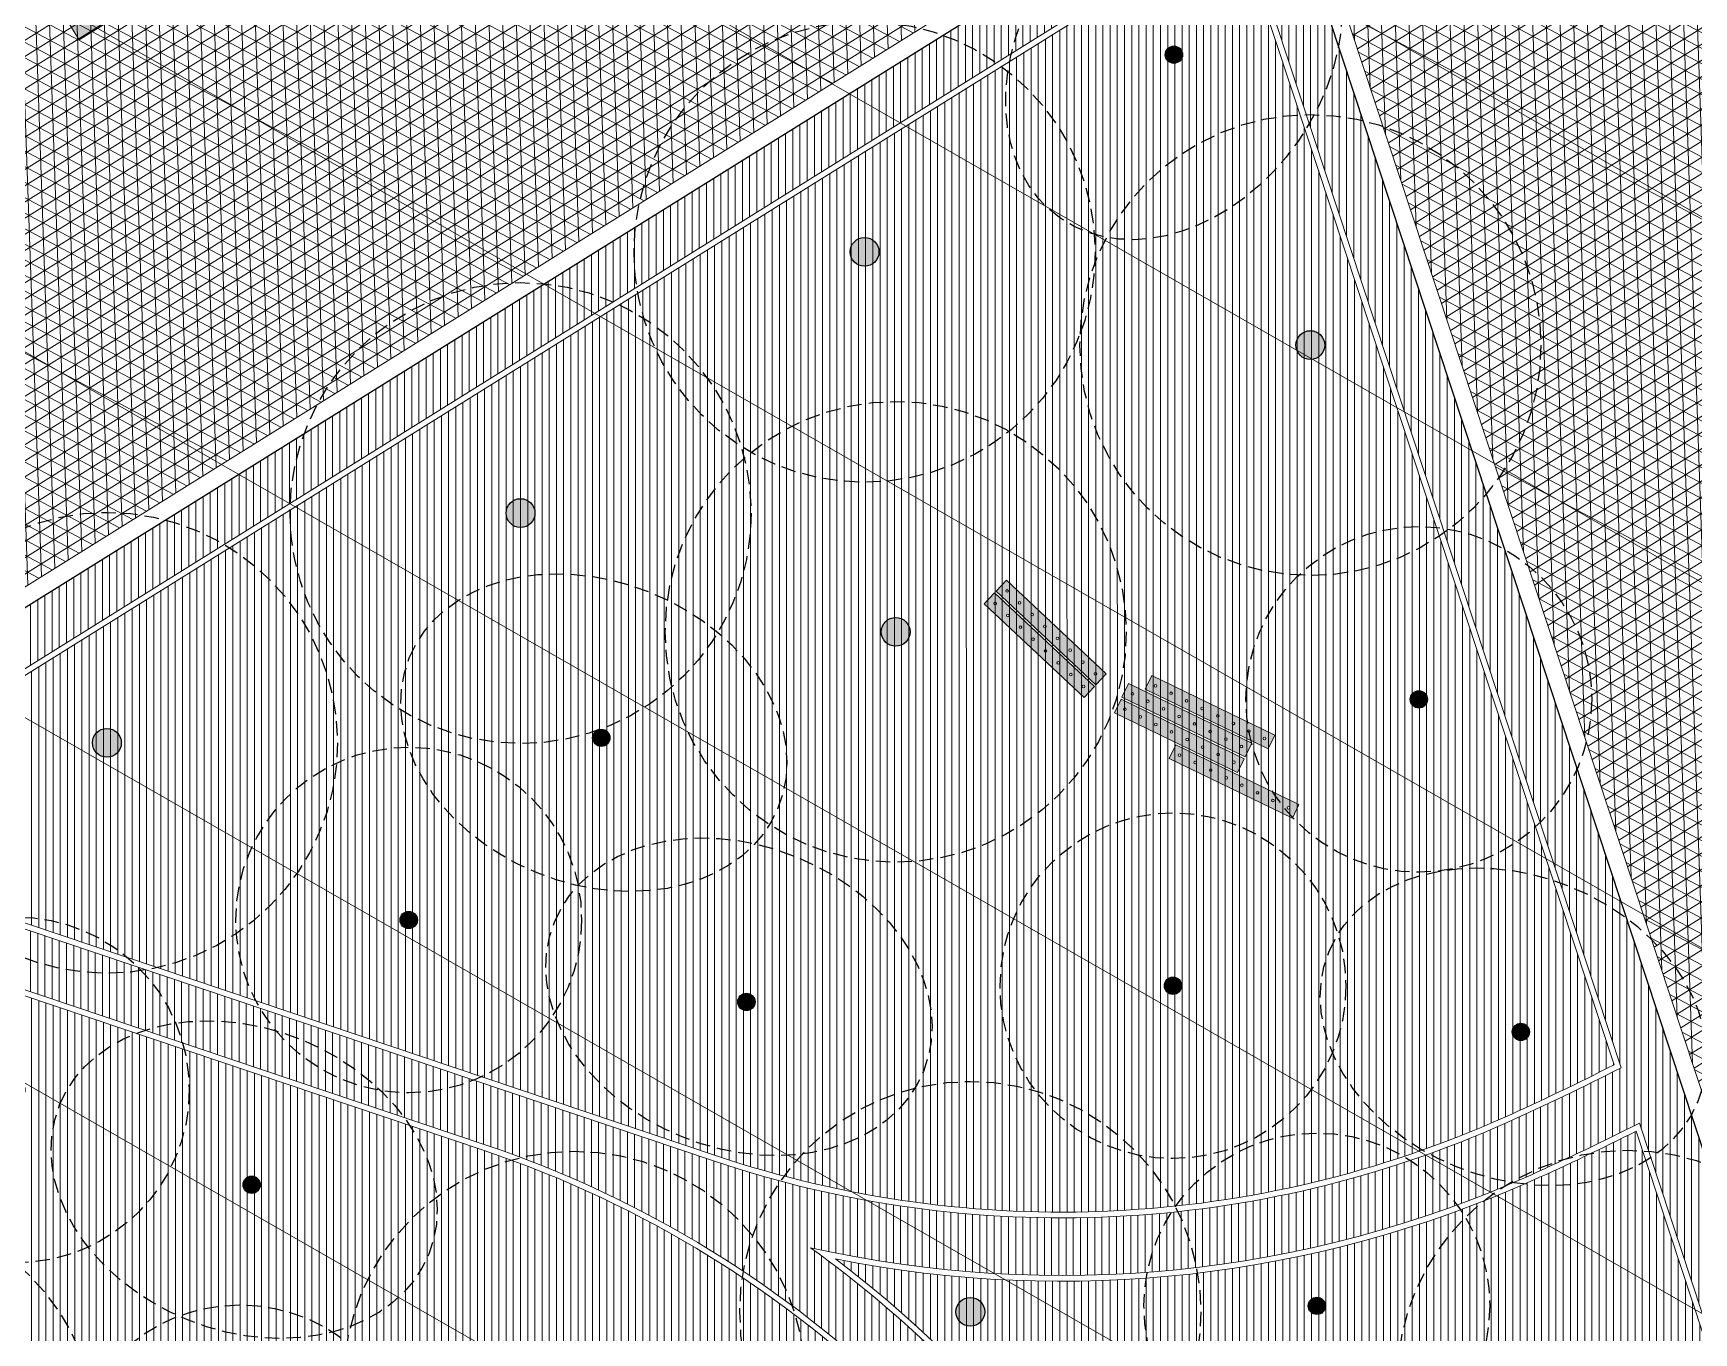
# Model space of a CAD drawing. Header units: metres. Extents: x 678805 to 1359287, y 2747329 to 5497370.
# Drawn here: x 679848.49 to 679877.31, y 2748670.99 to 2748693.54 of the extents above; entities that cross this region are included whole.
import ezdxf
from ezdxf.enums import TextEntityAlignment as Align

# ---------------------------------------------------------------- set-up
doc = ezdxf.new("R2010")
doc.units = ezdxf.units.M
doc.linetypes.add('XREF_MON_SFT_TREES$0$HIDDEN', pattern=[0.375, 0.25, -0.125])
for name, color, linetype in [('00_XREF_MON_HSC_PAVEMENT', 7, 'Continuous'), ('00_XREF_TWQ_BUILDINGS', 7, 'Continuous'), ('00_XREF_TWQ_SFT_TREES', 7, 'Continuous'), ('XREF_MON_GENERAL_LAYOUT$0$02-L-Edge Line Stair +10cm', 6, 'Continuous'), ('XREF_MON_GENERAL_LAYOUT$0$02-L-Edge Line Step -10cm', 6, 'Continuous'), ('XREF_MON_SFT_TREES$0$SL_TREE_CANOPY', 251, 'XREF_MON_SFT_TREES$0$HIDDEN'), ('XREF_MON_SFT_TREES$0$SL_TREE_TRUNK', 251, 'Continuous')]:
    doc.layers.add(name, color=color, linetype=linetype)
for name, color, linetype, true_color in [('02-L-Waterfeatures 01', 7, 'Continuous', 0x4da6ff), ('XREF_MON_SFT_TREES$0$SL_TREE_ACACIA_ETBAICA', 7, 'Continuous', 0x405700), ('XREF_MON_SFT_TREES$0$SL_TREE_ACACIA_GERRARDII', 7, 'Continuous', 0x4c4c00), ('XREF_MON_SFT_TREES$0$SL_TREE_ACACIA_NILOTICA', 7, 'Continuous', 0x264d00), ('XREF_MON_SFT_TREES$0$SL_TREE_PROSOPIS_CINERARIA', 7, 'Continuous', 0x5f7f00)]:
    doc.layers.add(name, color=color, linetype=linetype, true_color=true_color)
for name, color, linetype, lineweight in [('XREF_MON_GENERAL_LAYOUT$0$02-L-Level Curves 0.25-0.75m', 33, 'Continuous', 5), ('XREF_MON_GENERAL_LAYOUT$0$02-L-Level Curves 1m', 37, 'Continuous', 5), ('XREF_MON_GENERAL_LAYOUT$0$02-L-Material Change', 251, 'Continuous', 5), ('XREF_MON_HSC_FURNITURE$0$02-L-Furnitures type 3', 8, 'Continuous', 13), ('XREF_MON_HSC_FURNITURE$0$03-PG-CBIncluded', 8, 'Continuous', 5), ('XREF_MON_HSC_FURNITURE$0$05-Railing', 8, 'Continuous', 13), ('XREF_MON_HSC_PAVEMENT$0$03-TR-Pavement_03_Lawn', 74, 'Continuous', 5)]:
    doc.layers.add(name, color=color, linetype=linetype, lineweight=lineweight)
for name, color, linetype, lineweight, true_color in [('XREF_MON_HSC_FURNITURE$0$05-Railing_wipeout', 7, 'Continuous', 13, 0xfcfcfc), ('XREF_MON_HSC_PAVEMENT$0$03-TR-Pavement_02_Sealed Gravel', 7, 'Continuous', 5, 0x38321e), ('XREF_MON_HSC_PAVEMENT$0$03-TR-Pavement_07_Precast irregular Concrete Blocks', 7, 'Continuous', 5, 0xb3b3b3)]:
    doc.layers.add(name, color=color, linetype=linetype, lineweight=lineweight, true_color=true_color)
doc.layers.get('XREF_MON_SFT_TREES$0$SL_TREE_ACACIA_ETBAICA').off()
doc.layers.get('XREF_MON_SFT_TREES$0$SL_TREE_ACACIA_GERRARDII').off()
doc.layers.get('XREF_MON_SFT_TREES$0$SL_TREE_ACACIA_NILOTICA').off()
doc.layers.get('XREF_MON_SFT_TREES$0$SL_TREE_PROSOPIS_CINERARIA').off()
doc.styles.add('XREF_MON_GENERAL_LAYOUT$0$Standard', font='arial.ttf')
pattern_1 = [(92, (679898.76976, 2748715.38535), (-0.23797994, -0.00831044), []), (152, (679898.76976, 2748715.38535), (-0.1117929, -0.2102519), []), (212, (679898.76976, 2748715.38535), (0.126187, -0.20194145), [])]
pattern_2 = [(90, (652974.11672, 2717198.73223), (-0.1247775, 0), [])]

# ---------------------------------------------------------------- blocks, each defined once
blk = doc.blocks.new('XREF_MON_SFT_TREES$0$Acacia etbaica')
h = blk.add_hatch()
h.set_pattern_fill('ANSI31', color=256, scale=0.1)
edge = h.paths.add_edge_path()
edge.add_arc((0, 0), 3, 0, 360)
at = {"layer": 'XREF_MON_SFT_TREES$0$SL_TREE_TRUNK'}
h = blk.add_hatch(color=256, dxfattribs=at)
h.dxf.hatch_style = 1
edge = h.paths.add_edge_path()
edge.add_arc((0, 0), 0.15, 286.4511, 569.1271)
edge.add_arc((0, 0), 0.15, 209.1271, 286.4511)
at = {"layer": 'XREF_MON_SFT_TREES$0$SL_TREE_CANOPY'}
blk.add_circle((0, 0), 3, dxfattribs=at)
at = {"layer": 'XREF_MON_SFT_TREES$0$SL_TREE_TRUNK'}
blk.add_circle((0, 0), 0.15, dxfattribs=at)
blk.add_circle((0, 0), 0.15, dxfattribs=at)
blk = doc.blocks.new('XREF_MON_SFT_TREES$0$Prosopis_cineraria')
h = blk.add_hatch()
h.set_pattern_fill('ANSI31', color=256, scale=0.1)
edge = h.paths.add_edge_path()
edge.add_arc((0, 0), 4, 0, 360)
at = {"layer": 'XREF_MON_SFT_TREES$0$SL_TREE_TRUNK'}
h = blk.add_hatch(color=256, dxfattribs=at)
h.dxf.hatch_style = 1
edge = h.paths.add_edge_path()
edge.add_arc((0, 0), 0.25, 0, 360)
at = {"layer": 'XREF_MON_SFT_TREES$0$SL_TREE_CANOPY', "linetype": 'XREF_MON_SFT_TREES$0$HIDDEN'}
blk.add_circle((0, 0), 4, dxfattribs=at)
at = {"layer": 'XREF_MON_SFT_TREES$0$SL_TREE_TRUNK'}
blk.add_circle((0, 0), 0.25, dxfattribs=at)
blk = doc.blocks.new('XREF_MON_SFT_TREES$0$Acacia_gerrardii_1')
h = blk.add_hatch()
h.set_pattern_fill('ANSI31', color=256, scale=0.1, style=0)
edge = h.paths.add_edge_path()
edge.add_ellipse((0, 0), major_axis=(-2.995, -1.722), ratio=0.760082, start_angle=0, end_angle=360)
at = {"layer": 'XREF_MON_SFT_TREES$0$SL_TREE_TRUNK'}
h = blk.add_hatch(color=256, dxfattribs=at)
h.dxf.hatch_style = 1
edge = h.paths.add_edge_path()
edge.add_arc((0, 0), 0.15, -7.3549, 352.6451)
at = {"layer": 'XREF_MON_SFT_TREES$0$SL_TREE_CANOPY'}
blk.add_ellipse((0, 0), major_axis=(-2.995, -1.722), ratio=0.760082, dxfattribs=at)
at = {"layer": 'XREF_MON_SFT_TREES$0$SL_TREE_TRUNK'}
blk.add_circle((0, 0), 0.15, dxfattribs=at)
blk.add_circle((0, 0), 0.15, dxfattribs=at)
blk = doc.blocks.new('XREF_MON_SFT_TREES$0$Acacia_gerrardii')
h = blk.add_hatch()
h.set_pattern_fill('ANSI31', color=256, scale=0.1, style=0)
edge = h.paths.add_edge_path()
edge.add_ellipse((-0.079, 0.137), major_axis=(-2.334, 2.546), ratio=0.760082, start_angle=0, end_angle=360)
at = {"layer": 'XREF_MON_SFT_TREES$0$SL_TREE_TRUNK'}
h = blk.add_hatch(color=256, dxfattribs=at)
h.dxf.hatch_style = 1
edge = h.paths.add_edge_path()
edge.add_arc((0, 0), 0.15, -7.3549, 352.6451)
at = {"layer": 'XREF_MON_SFT_TREES$0$SL_TREE_CANOPY'}
blk.add_ellipse((-0.079, 0.137), major_axis=(-2.334, 2.546), ratio=0.760082, dxfattribs=at)
at = {"layer": 'XREF_MON_SFT_TREES$0$SL_TREE_TRUNK'}
blk.add_circle((0, 0), 0.15, dxfattribs=at)
blk.add_circle((0, 0), 0.15, dxfattribs=at)
blk = doc.blocks.new('XREF_MON_SFT_TREES$0$Acacia Nilotica D')
h = blk.add_hatch()
h.set_pattern_fill('ANSI31', color=256, scale=0.1)
edge = h.paths.add_edge_path()
edge.add_arc((0, 0), 4, -0.0001, 359.9999)
at = {"layer": 'XREF_MON_SFT_TREES$0$SL_TREE_TRUNK'}
h = blk.add_hatch(color=256, dxfattribs=at)
h.dxf.hatch_style = 1
edge = h.paths.add_edge_path()
edge.add_arc((0, 0), 0.25, 0, 360)
at = {"layer": 'XREF_MON_SFT_TREES$0$SL_TREE_CANOPY', "linetype": 'XREF_MON_SFT_TREES$0$HIDDEN'}
blk.add_circle((0, 0), 4, dxfattribs=at)
at = {"layer": 'XREF_MON_SFT_TREES$0$SL_TREE_TRUNK'}
blk.add_circle((0, 0), 0.25, dxfattribs=at)
blk = doc.blocks.new('XREF_MON_SFT_TREES')
at = {"layer": 'XREF_MON_SFT_TREES$0$SL_TREE_ACACIA_ETBAICA', "rotation": 25.44812939262281}
for p in [(679879.95, 2748696.844), (679872.535, 2748681.98), (679855.007, 2748678.151), (679868.269, 2748677.01), (679848.198, 2748675.202), (679870.765, 2748671.454), (679852.077, 2748668.47)]:
    blk.add_blockref('XREF_MON_SFT_TREES$0$Acacia etbaica', p, dxfattribs=at)
at = {"layer": 'XREF_MON_SFT_TREES$0$SL_TREE_ACACIA_GERRARDII', "rotation": 25.44812939262281}
for name, p in [('XREF_MON_SFT_TREES$0$Acacia_gerrardii_1', (679868.285, 2748693.17)), ('XREF_MON_SFT_TREES$0$Acacia_gerrardii', (679858.349, 2748681.313)), ('XREF_MON_SFT_TREES$0$Acacia_gerrardii', (679860.867, 2748676.729)), ('XREF_MON_SFT_TREES$0$Acacia_gerrardii', (679874.305, 2748676.209)), ('XREF_MON_SFT_TREES$0$Acacia_gerrardii', (679852.282, 2748673.555))]:
    blk.add_blockref(name, p, dxfattribs=at)
at = {"layer": 'XREF_MON_SFT_TREES$0$SL_TREE_ACACIA_NILOTICA', "rotation": 25.44819483249446}
for p in [(679862.917, 2748689.748), (679870.653, 2748688.13), (679856.948, 2748685.214), (679849.77, 2748681.226), (679845.594, 2748669.159)]:
    blk.add_blockref('XREF_MON_SFT_TREES$0$Acacia Nilotica D', p, dxfattribs=at)
at = {"layer": 'XREF_MON_SFT_TREES$0$SL_TREE_PROSOPIS_CINERARIA', "rotation": 25.44812939262281}
for p in [(679863.457, 2748683.152), (679843.606, 2748677.146), (679864.752, 2748671.35), (679857.883, 2748670.137), (679876.165, 2748670.154)]:
    blk.add_blockref('XREF_MON_SFT_TREES$0$Prosopis_cineraria', p, dxfattribs=at)
blk = doc.blocks.new('XREF_MON_HSC_PAVEMENT')
at = {"layer": 'XREF_MON_HSC_PAVEMENT$0$03-TR-Pavement_02_Sealed Gravel', "linetype": 'Continuous'}
h = blk.add_hatch(dxfattribs=at)
h.set_pattern_fill('ANSI31', color=256, scale=0.0393, angle=45)
h.set_pattern_definition(pattern_2)
h.paths.add_polyline_path([(679898.67, 2748714.968), (679876.754, 2748701.298), (679889.538, 2748662.615), (679918.262, 2748673.813), (679918.262, 2748673.814), (679889.531, 2748662.612), (679918.262, 2748673.813), (679889.538, 2748662.615), (679889.531, 2748662.612), (679918.262, 2748673.814), (679911.624, 2748693.947)])
edge = h.paths.add_edge_path(flags=16)
edge.add_line((679906.912, 2748699.877), (679909.669, 2748695.403))
edge.add_line((679909.669, 2748695.403), (679908.072, 2748684.298))
edge.add_arc((679901.235, 2748685.281), 6.908, 288.8919, 351.817, ccw=False)
edge.add_arc((679900.205, 2748688.291), 10.089, 260.5948, 288.8919, ccw=False)
edge.add_arc((679923.332, 2748827.912), 151.613, 258.34335, 260.59482, ccw=False)
edge.add_arc((679881.025, 2748622.84), 57.778, 78.34335, 86.00058)
edge.add_arc((679856.853, 2748712.998), 43.046, 310.9321, 328.1401)
edge.add_arc((679910.418, 2748679.709), 20.02, 121.6793, 148.1401, ccw=False)
edge.add_arc((679915.13, 2748672.072), 28.994, 106.4663, 121.6793, ccw=False)
edge = h.paths.add_edge_path(flags=16)
edge.add_arc((679896.651, 2748707.027), 9.545, 261.7126, 310.8834, ccw=False)
edge.add_line((679895.275, 2748697.581), (679878.103, 2748700.083))
edge.add_line((679878.103, 2748700.083), (679877.83, 2748700.909))
edge.add_line((679877.83, 2748700.909), (679898.379, 2748713.726))
edge.add_line((679898.379, 2748713.726), (679905.383, 2748702.358))
edge.add_line((679905.383, 2748702.358), (679902.898, 2748699.81))
edge = h.paths.add_edge_path(flags=0)
edge.add_line((679906.867, 2748699.759), (679909.565, 2748695.382))
edge.add_line((679909.565, 2748695.382), (679907.973, 2748684.312))
edge.add_arc((679901.235, 2748685.281), 6.808, 288.8919, 351.817, ccw=False)
edge.add_arc((679900.205, 2748688.291), 9.989, 260.5948, 288.8919, ccw=False)
edge.add_arc((679923.332, 2748827.912), 151.513, 258.34335, 260.59482, ccw=False)
edge.add_arc((679881.025, 2748622.84), 57.878, 78.34335, 85.76262)
edge.add_arc((679856.853, 2748712.998), 43.146, 311.2515, 328.1401)
edge.add_arc((679910.418, 2748679.709), 19.92, 121.6793, 148.1401, ccw=False)
edge.add_arc((679915.13, 2748672.072), 28.894, 106.6179, 121.6793, ccw=False)
edge = h.paths.add_edge_path(flags=0)
edge.add_arc((679896.651, 2748707.027), 9.445, 261.7126, 310.8578, ccw=False)
edge.add_line((679895.289, 2748697.68), (679878.179, 2748700.173))
edge.add_line((679878.179, 2748700.173), (679877.95, 2748700.866))
edge.add_line((679877.95, 2748700.866), (679898.345, 2748713.587))
edge.add_line((679898.345, 2748713.587), (679905.257, 2748702.372))
edge.add_line((679905.257, 2748702.372), (679902.829, 2748699.883))
edge = h.paths.add_edge_path(flags=16)
edge.add_arc((679910.418, 2748679.709), 21.02, 126.7613, 148.1401)
edge.add_arc((679856.853, 2748712.998), 42.046, 310.8324, 328.1401, ccw=False)
edge.add_line((679884.345, 2748681.185), (679878.454, 2748699.021))
edge.add_line((679878.454, 2748699.021), (679895.131, 2748696.592))
edge.add_arc((679896.651, 2748707.027), 10.545, 261.7126, 276.4614)
edge = h.paths.add_edge_path(flags=0)
edge.add_arc((679910.418, 2748679.709), 21.12, 127.7181, 148.1401)
edge.add_arc((679856.853, 2748712.998), 41.946, 311.0372, 328.1401, ccw=False)
edge.add_line((679884.392, 2748681.359), (679878.6, 2748698.899))
edge.add_line((679878.6, 2748698.899), (679895.116, 2748696.493))
edge.add_arc((679896.651, 2748707.027), 10.645, 261.7126, 274.5585)
edge = h.paths.add_edge_path(flags=16)
edge.add_line((679910.488, 2748694.074), (679910.802, 2748693.565))
edge.add_line((679910.802, 2748693.565), (679917.147, 2748674.345))
edge.add_line((679917.147, 2748674.345), (679890.088, 2748663.795))
edge.add_line((679890.088, 2748663.795), (679884.906, 2748679.485))
edge.add_arc((679881.025, 2748622.84), 56.778, 78.3433, 86.0809, ccw=False)
edge.add_arc((679923.332, 2748827.912), 152.613, 258.34335, 260.59482)
edge.add_arc((679900.205, 2748688.291), 11.089, 260.5948, 288.8919)
edge.add_arc((679901.235, 2748685.281), 7.908, 288.8919, 351.817)
edge.add_line((679909.062, 2748684.155), (679910.488, 2748694.074))
edge = h.paths.add_edge_path(flags=0)
edge.add_line((679910.548, 2748693.787), (679910.711, 2748693.522))
edge.add_line((679910.711, 2748693.522), (679917.022, 2748674.403))
edge.add_line((679917.022, 2748674.403), (679890.15, 2748663.926))
edge.add_line((679890.15, 2748663.926), (679885.048, 2748679.375))
edge.add_arc((679881.025, 2748622.84), 56.678, 78.3433, 85.9304, ccw=False)
edge.add_arc((679923.332, 2748827.912), 152.713, 258.34335, 260.59482)
edge.add_arc((679900.205, 2748688.291), 11.189, 260.5948, 288.8919)
edge.add_arc((679901.235, 2748685.281), 8.008, 288.8919, 351.817)
edge.add_line((679909.161, 2748684.141), (679910.548, 2748693.787))
h = blk.add_hatch(dxfattribs=at)
h.set_pattern_fill('ANSI31', color=256, scale=0.0393, angle=45)
h.set_pattern_definition(pattern_2)
h.paths.add_polyline_path([(679841.116, 2748679.066), (679841.591, 2748678.304), (679842.538, 2748678.895), (679856.351, 2748674.243, -0.229974), (679868.189, 2748662.603), (679869.133, 2748662.933, 0.152361), (679861.981, 2748672.462, 0.16192), (679874.477, 2748673.725, 0.012143), (679876.363, 2748674.627), (679878.9, 2748666.944), (679879.645, 2748667.559), (679869.912, 2748697.029)])
h.paths.add_polyline_path([(679869.416, 2748695.659), (679876.045, 2748675.588, -0.013051), (679874.067, 2748674.637, -0.188869), (679860.297, 2748673.969), (679843.637, 2748679.58)], flags=16)
h.paths.add_polyline_path([(679869.361, 2748695.507), (679875.923, 2748675.638, -0.012541), (679874.026, 2748674.729, -0.188869), (679860.329, 2748674.064), (679843.869, 2748679.608)], flags=0)
at = {"layer": 'XREF_MON_HSC_PAVEMENT$0$03-TR-Pavement_03_Lawn'}
h = blk.add_hatch(dxfattribs=at)
h.set_pattern_fill('ANSI31', color=256, scale=0.0393, angle=45)
h.paths.add_polyline_path([(679874.026, 2748674.729, 0.012541), (679875.923, 2748675.638), (679869.361, 2748695.507), (679843.869, 2748679.608), (679860.329, 2748674.064, 0.188869)])
h.paths.add_polyline_path([(679862.411, 2748672.268, 0.155998), (679874.518, 2748673.634, 0.011469), (679876.304, 2748674.485), (679878.817, 2748666.876), (679858.952, 2748650.465), (679841.644, 2748678.219), (679842.551, 2748678.785), (679856.319, 2748674.148, -0.231359), (679868.128, 2748662.476), (679869.26, 2748662.872, 0.147763)])
at = {"layer": 'XREF_MON_HSC_PAVEMENT$0$03-TR-Pavement_07_Precast irregular Concrete Blocks', "linetype": 'Continuous'}
h = blk.add_hatch(dxfattribs=at)
h.set_pattern_fill('NET3', color=256, scale=0.075, angle=92)
h.set_pattern_definition(pattern_1)
h.paths.add_polyline_path([(679904.676, 2748719.423), (679900.454, 2748726.241), (679873.7, 2748709.588), (679836.516, 2748686.441), (679840.955, 2748679.324), (679870.076, 2748697.487), (679898.77, 2748715.384)])
h = blk.add_hatch(dxfattribs=at)
h.set_pattern_fill('NET3', color=256, scale=0.075, angle=92)
h.set_pattern_definition(pattern_1)
h.paths.add_polyline_path([(679876.395, 2748701.428), (679870.076, 2748697.487), (679879.893, 2748667.764), (679885.88, 2748672.71)])
h = blk.add_hatch(dxfattribs=at)
h.set_pattern_fill('NET3', color=256, scale=0.075, angle=78.3)
h.set_pattern_definition([(78.3, (679859.0115, 2748650.37332), (-0.2331774, 0.0482887), []), (138.3, (679859.0115, 2748650.37332), (-0.158408, -0.1777932), []), (198.3, (679859.0115, 2748650.37332), (0.0747695, -0.226082), [])])
edge = h.paths.add_edge_path()
edge.add_line((679859.008, 2748650.374), (679889.89, 2748660.569))
edge.add_line((679889.89, 2748660.569), (679885.913, 2748672.608))
edge.add_line((679885.913, 2748672.608), (679859.005, 2748650.379))
blk = doc.blocks.new('XREF_MON_HSC_FURNITURE$0$RAI_A_HL')
at = {"true_color": 0xfcfcfc}
h = blk.add_hatch(color=7, dxfattribs=at)
h.dxf.hatch_style = 1
h.paths.add_polyline_path([(2094.887, 181.547), (2094.776, 181.785), (2092.625, 180.778), (2092.736, 180.541)])
h.paths.add_polyline_path([(2094.154, 181.374, -1), (2094.174, 181.333, -1)], flags=16)
h.paths.add_polyline_path([(2094.156, 181.372, -1), (2094.173, 181.335, -1)], flags=0)
h.paths.add_polyline_path([(2093.902, 181.205, -1), (2093.882, 181.247, -1)], flags=16)
h.paths.add_polyline_path([(2094.426, 181.502, -1), (2094.446, 181.46, -1)], flags=16)
h.paths.add_polyline_path([(2093.63, 181.078, -1), (2093.61, 181.12, -1)], flags=16)
h.paths.add_polyline_path([(2094.699, 181.629, -1), (2094.718, 181.587, -1)], flags=16)
h.paths.add_polyline_path([(2093.358, 180.951, -1), (2093.338, 180.993, -1)], flags=16)
h.paths.add_polyline_path([(2093.086, 180.824, -1), (2093.066, 180.865, -1)], flags=16)
h.paths.add_polyline_path([(2092.813, 180.696, -1), (2092.794, 180.738, -1)], flags=16)
h = blk.add_hatch(color=7, dxfattribs=at)
h.dxf.hatch_style = 1
h.paths.add_polyline_path([(2094.742, 181.148), (2094.631, 181.385), (2092.48, 180.379), (2092.591, 180.141)])
h.paths.add_polyline_path([(2094.01, 180.975, -1), (2094.029, 180.933, -1)], flags=16)
h.paths.add_polyline_path([(2094.011, 180.972, -1), (2094.028, 180.936, -1)], flags=0)
h.paths.add_polyline_path([(2093.757, 180.806, -1), (2093.737, 180.848, -1)], flags=16)
h.paths.add_polyline_path([(2094.282, 181.102, -1), (2094.301, 181.061, -1)], flags=16)
h.paths.add_polyline_path([(2093.485, 180.679, -1), (2093.465, 180.721, -1)], flags=16)
h.paths.add_polyline_path([(2094.554, 181.23, -1), (2094.573, 181.188, -1)], flags=16)
h.paths.add_polyline_path([(2093.213, 180.552, -1), (2093.193, 180.593, -1)], flags=16)
h.paths.add_polyline_path([(2092.941, 180.424, -1), (2092.921, 180.466, -1)], flags=16)
h.paths.add_polyline_path([(2092.669, 180.297, -1), (2092.649, 180.339, -1)], flags=16)
h = blk.add_hatch(color=7, dxfattribs=at)
h.dxf.hatch_style = 1
h.paths.add_polyline_path([(2096.085, 181.113), (2095.974, 181.35), (2093.823, 180.344), (2093.934, 180.106)])
h.paths.add_polyline_path([(2095.352, 180.94, -1), (2095.372, 180.898, -1)], flags=16)
h.paths.add_polyline_path([(2095.354, 180.937, -1), (2095.371, 180.901, -1)], flags=0)
h.paths.add_polyline_path([(2095.1, 180.771, -1), (2095.08, 180.813, -1)], flags=16)
h.paths.add_polyline_path([(2095.624, 181.067, -1), (2095.644, 181.026, -1)], flags=16)
h.paths.add_polyline_path([(2094.828, 180.644, -1), (2094.808, 180.686, -1)], flags=16)
h.paths.add_polyline_path([(2095.897, 181.195, -1), (2095.916, 181.153, -1)], flags=16)
h.paths.add_polyline_path([(2094.556, 180.517, -1), (2094.536, 180.558, -1)], flags=16)
h.paths.add_polyline_path([(2094.284, 180.389, -1), (2094.264, 180.431, -1)], flags=16)
h.paths.add_polyline_path([(2094.011, 180.262, -1), (2093.992, 180.304, -1)], flags=16)
h = blk.add_hatch(color=7, dxfattribs=at)
h.dxf.hatch_style = 1
h.paths.add_polyline_path([(2094.87, 180.876), (2094.758, 181.113), (2092.607, 180.107), (2092.718, 179.869)])
h.paths.add_polyline_path([(2094.137, 180.703, -1), (2094.156, 180.661, -1)], flags=16)
h.paths.add_polyline_path([(2094.138, 180.7, -1), (2094.155, 180.664, -1)], flags=0)
h.paths.add_polyline_path([(2093.884, 180.534, -1), (2093.865, 180.576, -1)], flags=16)
h.paths.add_polyline_path([(2094.409, 180.83, -1), (2094.428, 180.789, -1)], flags=16)
h.paths.add_polyline_path([(2093.612, 180.407, -1), (2093.593, 180.448, -1)], flags=16)
h.paths.add_polyline_path([(2094.681, 180.958, -1), (2094.7, 180.916, -1)], flags=16)
h.paths.add_polyline_path([(2093.34, 180.28, -1), (2093.321, 180.321, -1)], flags=16)
h.paths.add_polyline_path([(2093.068, 180.152, -1), (2093.048, 180.194, -1)], flags=16)
h.paths.add_polyline_path([(2092.796, 180.025, -1), (2092.776, 180.067, -1)], flags=16)
for points in [[(2094.887, 181.547), (2094.776, 181.785), (2092.625, 180.778), (2092.736, 180.541), (2094.887, 181.547)], [(2094.742, 181.148), (2094.631, 181.385), (2092.48, 180.379), (2092.591, 180.141), (2094.742, 181.148)], [(2096.085, 181.113), (2095.974, 181.35), (2093.823, 180.344), (2093.934, 180.106), (2096.085, 181.113)], [(2094.87, 180.876), (2094.758, 181.113), (2092.607, 180.107), (2092.718, 179.869), (2094.87, 180.876)]]:
    blk.add_lwpolyline(points, close=True)
for centre, radius in [((2094.708, 181.608), 0.023), ((2093.892, 181.226), 0.023), ((2094.164, 181.354), 0.023), ((2094.164, 181.354), 0.02), ((2094.436, 181.481), 0.023), ((2093.348, 180.972), 0.023), ((2093.62, 181.099), 0.023), ((2094.019, 180.954), 0.023), ((2094.019, 180.954), 0.02), ((2094.291, 181.082), 0.023), ((2094.563, 181.209), 0.023), ((2094.691, 180.937), 0.023), ((2095.634, 181.046), 0.023), ((2095.906, 181.174), 0.023), ((2092.804, 180.717), 0.023), ((2093.076, 180.845), 0.023), ((2093.475, 180.7), 0.023), ((2093.747, 180.827), 0.023), ((2094.147, 180.682), 0.023), ((2094.147, 180.682), 0.02), ((2094.419, 180.809), 0.023), ((2094.818, 180.665), 0.023), ((2095.09, 180.792), 0.023), ((2095.362, 180.919), 0.023), ((2095.362, 180.919), 0.02), ((2092.931, 180.445), 0.023), ((2093.203, 180.572), 0.023), ((2093.602, 180.428), 0.023), ((2093.874, 180.555), 0.023), ((2094.274, 180.41), 0.023), ((2094.546, 180.537), 0.023), ((2092.659, 180.318), 0.023), ((2093.058, 180.173), 0.023), ((2093.33, 180.3), 0.023), ((2094.002, 180.283), 0.023), ((2092.786, 180.046), 0.023)]:
    blk.add_circle(centre, radius)
blk = doc.blocks.new('XREF_MON_HSC_FURNITURE$0$RAI_A')
at = {"rotation": 174.9313728525879}
blk.add_blockref('XREF_MON_HSC_FURNITURE$0$RAI_A_HL', (2102.872, -5.018), dxfattribs=at)
blk = doc.blocks.new('XREF_MON_HSC_FURNITURE$0$RAI_B_HL')
at = {"true_color": 0xfcfcfc}
h = blk.add_hatch(color=7, dxfattribs=at)
h.dxf.hatch_style = 1
h.paths.add_polyline_path([(2100.11, 179.356), (2100.371, 179.381), (2100.141, 181.745), (2099.88, 181.72)])
h.paths.add_polyline_path([(2100.192, 180.104, -1), (2100.146, 180.1, -1)], flags=16)
h.paths.add_polyline_path([(2100.189, 180.104, -1), (2100.149, 180.1, -1)], flags=0)
h.paths.add_polyline_path([(2100.117, 180.399, -1), (2100.163, 180.403, -1)], flags=16)
h.paths.add_polyline_path([(2100.221, 179.805, -1), (2100.175, 179.801, -1)], flags=16)
h.paths.add_polyline_path([(2100.088, 180.698, -1), (2100.134, 180.702, -1)], flags=16)
h.paths.add_polyline_path([(2100.25, 179.506, -1), (2100.204, 179.502, -1)], flags=16)
h.paths.add_polyline_path([(2100.059, 180.997, -1), (2100.105, 181.001, -1)], flags=16)
h.paths.add_polyline_path([(2100.03, 181.296, -1), (2100.076, 181.3, -1)], flags=16)
h.paths.add_polyline_path([(2100.001, 181.595, -1), (2100.047, 181.599, -1)], flags=16)
h = blk.add_hatch(color=7, dxfattribs=at)
h.dxf.hatch_style = 1
h.paths.add_polyline_path([(2100.409, 179.385), (2100.67, 179.41), (2100.44, 181.774), (2100.179, 181.749)])
h.paths.add_polyline_path([(2100.491, 180.133, -1), (2100.445, 180.129, -1)], flags=16)
h.paths.add_polyline_path([(2100.488, 180.133, -1), (2100.448, 180.129, -1)], flags=0)
h.paths.add_polyline_path([(2100.416, 180.428, -1), (2100.462, 180.432, -1)], flags=16)
h.paths.add_polyline_path([(2100.52, 179.834, -1), (2100.474, 179.83, -1)], flags=16)
h.paths.add_polyline_path([(2100.387, 180.727, -1), (2100.433, 180.731, -1)], flags=16)
h.paths.add_polyline_path([(2100.549, 179.536, -1), (2100.503, 179.531, -1)], flags=16)
h.paths.add_polyline_path([(2100.358, 181.026, -1), (2100.404, 181.03, -1)], flags=16)
h.paths.add_polyline_path([(2100.329, 181.325, -1), (2100.375, 181.329, -1)], flags=16)
h.paths.add_polyline_path([(2100.3, 181.624, -1), (2100.346, 181.628, -1)], flags=16)
for points in [[(2100.11, 179.356), (2100.371, 179.381), (2100.141, 181.745), (2099.88, 181.72), (2100.11, 179.356)], [(2100.409, 179.385), (2100.67, 179.41), (2100.44, 181.774), (2100.179, 181.749), (2100.409, 179.385)]]:
    blk.add_lwpolyline(points, close=True)
for centre, radius in [((2100.024, 181.597), 0.023), ((2100.323, 181.626), 0.023), ((2100.053, 181.298), 0.023), ((2100.352, 181.327), 0.023), ((2100.082, 180.999), 0.023), ((2100.381, 181.028), 0.023), ((2100.111, 180.7), 0.023), ((2100.41, 180.729), 0.023), ((2100.14, 180.401), 0.023), ((2100.439, 180.43), 0.023), ((2100.169, 180.102), 0.023), ((2100.169, 180.102), 0.02), ((2100.468, 180.131), 0.023), ((2100.468, 180.131), 0.02), ((2100.198, 179.803), 0.023), ((2100.497, 179.832), 0.023), ((2100.227, 179.504), 0.023), ((2100.526, 179.533), 0.023)]:
    blk.add_circle(centre, radius)
blk = doc.blocks.new('XREF_MON_HSC_FURNITURE$0$RAI_D')
at = {"rotation": 324.4534980158393}
blk.add_blockref('XREF_MON_HSC_FURNITURE$0$RAI_B_HL', (-1815.645, 1074.162), dxfattribs=at)
blk = doc.blocks.new('XREF_MON_HSC_FURNITURE$0$PRISMA 360')
at = {"true_color": 0xfcfcfc}
h = blk.add_hatch(color=7, dxfattribs=at)
h.dxf.hatch_style = 1
h.paths.add_polyline_path([(0, 0), (3.578, 0.395), (3.512, 0.992), (-0.066, 0.596)])
at = {"color": 0}
blk.add_lwpolyline([(0, 0), (3.578, 0.395), (3.512, 0.992), (-0.066, 0.596)], close=True, dxfattribs=at)
blk = doc.blocks.new('XREF_MON_HSC_FURNITURE')
at = {"layer": 'XREF_MON_HSC_FURNITURE$0$05-Railing_wipeout', "true_color": 0xfcfcfc, "extrusion": (3.30037e-06, 8.14322e-07, 1)}
h = blk.add_hatch(color=7, dxfattribs=at)
h.dxf.hatch_style = 1
h.paths.add_polyline_path([(679814.165, 2748672.713), (679857.887, 2748699.979), (679857.992, 2748699.809), (679814.262, 2748672.557)])
at = {"layer": 'XREF_MON_HSC_FURNITURE$0$05-Railing', "extrusion": (3.30037e-06, 8.14322e-07, 1), "elevation": 4.482}
blk.add_lwpolyline([(679814.165, 2748672.713), (679857.887, 2748699.979), (679857.992, 2748699.809), (679814.262, 2748672.557)], close=True, dxfattribs=at)
at = {"layer": 'XREF_MON_HSC_FURNITURE$0$02-L-Furnitures type 3', "rotation": 25.5960050678163}
blk.add_blockref('XREF_MON_HSC_FURNITURE$0$PRISMA 360', (679849.287, 2748693.426), dxfattribs=at)
at = {"layer": 'XREF_MON_HSC_FURNITURE$0$03-PG-CBIncluded'}
for name, p, rotation in [('XREF_MON_HSC_FURNITURE$0$RAI_D', (679865.59, 2748681.298), 256.80323843909), ('XREF_MON_HSC_FURNITURE$0$RAI_A', (679869.462, 2748680.485), 134.1364545952845)]:
    blk.add_blockref(name, p, dxfattribs=dict(at, rotation=rotation))
blk = doc.blocks.new('XREF_MON_GENERAL_LAYOUT')
at = {"layer": 'XREF_MON_GENERAL_LAYOUT$0$02-L-Edge Line Stair +10cm', "extrusion": (-2.54421e-07, -1.55148e-07, 1), "elevation": -5.994}
blk.add_lwpolyline([(679857.499, 2748700.039), (679836.273, 2748686.832)], dxfattribs=at)
at = {"layer": 'XREF_MON_GENERAL_LAYOUT$0$02-L-Edge Line Step -10cm'}
blk.add_lwpolyline([(679841.115, 2748679.068), (679869.912, 2748697.029), (679879.645, 2748667.559)], dxfattribs=at)
at = {"layer": 'XREF_MON_GENERAL_LAYOUT$0$02-L-Level Curves 0.25-0.75m', "ltscale": 0.3}
for points in [[(679898.295, 2748665.707), (679848.514, 2748694.261), (679853.327, 2748697.257), (679851.424, 2748700.313), (679850.307, 2748699.743), (679847.548, 2748704.177), (679846.431, 2748703.607), (679843.672, 2748708.039), (679842.556, 2748707.47), (679839.796, 2748711.903), (679838.679, 2748711.333), (679835.92, 2748715.767), (679834.803, 2748715.197), (679832.044, 2748719.631), (679830.927, 2748719.061), (679828.609, 2748722.786), (679797.048, 2748703.103), (679802.544, 2748694.273), (679752.911, 2748656.033)], [(679904.882, 2748668.275), (679853.82, 2748697.564), (679855.447, 2748698.577), (679853.059, 2748702.415), (679851.936, 2748701.855), (679849.183, 2748706.279), (679848.06, 2748705.719), (679845.307, 2748710.141), (679844.184, 2748709.581), (679841.431, 2748714.005), (679840.308, 2748713.445), (679837.551, 2748717.866), (679836.428, 2748717.307), (679833.671, 2748721.735), (679832.559, 2748721.167), (679830.729, 2748724.108), (679819.621, 2748717.181), (679815.949, 2748719.417), (679748.776, 2748667.661)], [(679881.523, 2748668.981), (679843.208, 2748690.958), (679851.205, 2748695.937), (679849.796, 2748698.202), (679848.679, 2748697.632), (679845.919, 2748702.065), (679844.801, 2748701.495), (679842.044, 2748705.928), (679840.927, 2748705.358), (679838.168, 2748709.792), (679837.051, 2748709.222), (679834.292, 2748713.655), (679833.168, 2748713.085), (679830.415, 2748717.519), (679829.299, 2748716.949), (679826.539, 2748721.383), (679825.429, 2748720.803), (679798.086, 2748703.745), (679801.062, 2748698.963), (679800.087, 2748698.221), (679808.688, 2748684.403), (679759.055, 2748646.163)], [(679764.875, 2748621.244), (679819.612, 2748663.418), (679819.109, 2748665.273), (679837.285, 2748677.035), (679840.728, 2748679.688), (679872.454, 2748661.49), (679888.418, 2748665.026), (679889.68, 2748661.203), (679919.577, 2748670.812), (679919.333, 2748671.551), (679920.89, 2748672.065), (679922.035, 2748671.194), (679931.455, 2748674.304), (679920.455, 2748644.471), (679926.095, 2748646.49)]]:
    blk.add_lwpolyline(points, dxfattribs=at)
at = {"layer": 'XREF_MON_GENERAL_LAYOUT$0$02-L-Level Curves 1m', "ltscale": 0.3}
for points in [[(679971.988, 2748689.49), (679931.023, 2748676.868), (679925.352, 2748686.027), (679921.04, 2748684.604), (679919.891, 2748685.478), (679915.246, 2748683.94), (679918.778, 2748673.247), (679911.469, 2748670.843), (679853.476, 2748704.108), (679850.811, 2748708.39), (679849.693, 2748707.82), (679846.94, 2748712.255), (679845.819, 2748711.683), (679843.059, 2748716.116), (679841.943, 2748715.547), (679839.179, 2748719.978), (679838.062, 2748719.408), (679835.303, 2748723.842), (679834.186, 2748723.272), (679832.848, 2748725.43), (679824.922, 2748720.487), (679815.782, 2748725.73), (679851.599, 2748752.288)], [(679876.988, 2748665.235), (679837.902, 2748687.655), (679849.084, 2748694.616), (679848.167, 2748696.09)]]:
    blk.add_lwpolyline(points, dxfattribs=at)
at = {"layer": 'XREF_MON_GENERAL_LAYOUT$0$02-L-Material Change', "ltscale": 0.3}
blk.add_lwpolyline([(679879.893, 2748667.764), (679870.076, 2748697.487), (679840.955, 2748679.324)], dxfattribs=at)
at = {"layer": 'XREF_MON_GENERAL_LAYOUT$0$02-L-Material Change'}
for points in [[(679843.637, 2748679.58), (679869.416, 2748695.659), (679876.045, 2748675.588, -0.013051), (679874.067, 2748674.637, -0.188869), (679860.297, 2748673.969), (679843.637, 2748679.58)], [(679841.589, 2748678.303), (679842.538, 2748678.895), (679856.351, 2748674.243, -0.229974), (679868.189, 2748662.603)], [(679841.641, 2748678.218), (679842.551, 2748678.785), (679856.319, 2748674.148, -0.231359), (679868.128, 2748662.476)], [(679869.133, 2748662.934, 0.15233), (679861.981, 2748672.462, 0.16192), (679874.477, 2748673.725, 0.012143), (679876.363, 2748674.627, 0.011556)], [(679869.26, 2748662.872, 0.147763), (679862.411, 2748672.268, 0.155998), (679874.518, 2748673.634, 0.011469), (679876.304, 2748674.485, 0.011469)]]:
    blk.add_lwpolyline(points, format="xyb", dxfattribs=at)
blk.add_lwpolyline([(679875.923, 2748675.638, -0.012541), (679874.026, 2748674.729, -0.188869), (679860.329, 2748674.064), (679843.869, 2748679.608), (679869.361, 2748695.507)], format="xyb", close=True, dxfattribs=at)
for points in [[(679876.304, 2748674.485), (679878.817, 2748666.876)], [(679876.363, 2748674.627), (679878.9, 2748666.944)]]:
    blk.add_lwpolyline(points, dxfattribs=at)
at = {"style": 'XREF_MON_GENERAL_LAYOUT$0$Standard'}
for tag, rotation, p in [('604,00', 330.2643, (679905.77, 2748776.558)), ('603,00', 330.2643, (679901.861, 2748753.477)), ('600,00', 133.826, (679944.597, 2748745.153)), ('602,00', 330.2643, (679883.319, 2748738.727)), ('601,00', 117.8906, (679920.972, 2748732.87)), ('601,00', 330.2643, (679864.777, 2748723.976)), ('600,00', 40.8833, (679777.405, 2748705.444, 1.17)), ('602,00', 330.2643, (679941.275, 2748705.483)), ('601,00', 40.8833, (679701.798, 2748703.889, 1.17)), ('598,00', 62.091, (679810.267, 2748702.619)), ('600,00', 330.2643, (679877.781, 2748691.131)), ('600,00', 19.5511, (679920.444, 2748685.496)), ('601,00', 330.2643, (679934.813, 2748683.804)), ('599,00', 330.2643, (679854.567, 2748679.061)), ('600,00', 88.3928, (679743.913, 2748675.572)), ('599,00', 20.6086, (679924.26, 2748675.216)), ('601,00', 88.3928, (679728.035, 2748671.318, -2)), ('602,00', 88.3928, (679711.826, 2748665.966, -1)), ('603,00', 88.3928, (679695.615, 2748660.611)), ('599,00', 40.8833, (679788.807, 2748655.829, 1.17)), ('601,00', 40.8833, (679627.612, 2748644.603, 1.17)), ('603,00', 41.7058, (679702.499, 2748628.484, 1.17)), ('600,00', 40.8833, (679645.925, 2748597.926, 1.17)), ('599,00', 34.2277, (679673.574, 2748555.136, 5.34))]:
    blk.add_attdef(tag, text='', height=1, rotation=rotation, dxfattribs=at).set_placement(p, align=Align.MIDDLE)
at = {"ltscale": 0.3, "style": 'XREF_MON_GENERAL_LAYOUT$0$Standard'}
for tag, rotation, p in [('603,50', 330.2643, (679911.501, 2748760.57)), ('602,50', 330.2643, (679892.865, 2748745.846)), ('600,50', 133.826, (679933.048, 2748738.729)), ('601,50', 330.2643, (679873.581, 2748731.671)), ('601,50', 101.2857, (679909.522, 2748726.945)), ('602,50', 330.2643, (679948.625, 2748713.86)), ('600,50', 39.606, (679743.243, 2748706.971)), ('600,50', 330.2643, (679880.266, 2748702.726)), ('600,50', 17.3537, (679917.615, 2748690.554)), ('599,50', 330.2643, (679867.197, 2748684.716)), ('599,50', 18.8944, (679921.71, 2748680.578)), ('599,50', 39.606, (679778.991, 2748677.241)), ('600,50', 88.3928, (679735.925, 2748673.586)), ('601,50', 88.3928, (679719.906, 2748668.581)), ('602,50', 88.3928, (679703.474, 2748663.452)), ('598,50', 330.2643, (679861.765, 2748662.397)), ('601,50', 39.606, (679610.513, 2748662.061)), ('600,00', 41.7058, (679752.308, 2748637.685)), ('601,00', 41.7058, (679736.044, 2748634.538)), ('599,00', 35.0835, (679763.043, 2748634.415, 1.17)), ('602,00', 41.7058, (679720.174, 2748633.096, 1.17)), ('600,00', 35.0835, (679747.063, 2748629.903, 1.17)), ('601,00', 35.0835, (679731.246, 2748625.239, 1.17)), ('600,50', 39.606, (679636.92, 2748621.339)), ('602,00', 35.0835, (679715.4, 2748620.639, 1.17)), ('599,50', 28.7604, (679659.482, 2748574.323))]:
    blk.add_attdef(tag, text='', height=1, rotation=rotation, dxfattribs=at).set_placement(p, align=Align.MIDDLE)

msp = doc.modelspace()

# ---------------------------------------------------------------- block references
at = {"layer": '00_XREF_MON_HSC_PAVEMENT'}
msp.add_blockref('XREF_MON_HSC_PAVEMENT', (0, 0), dxfattribs=at)
at = {"layer": '00_XREF_TWQ_BUILDINGS'}
msp.add_blockref('XREF_MON_HSC_FURNITURE', (0, 0), dxfattribs=at)
at = {"layer": '00_XREF_TWQ_SFT_TREES'}
msp.add_blockref('XREF_MON_SFT_TREES', (0, 0), dxfattribs=at)
at = {"layer": '02-L-Waterfeatures 01', "color": 18, "true_color": 0x000000}
msp.add_blockref('XREF_MON_GENERAL_LAYOUT', (0, 0), dxfattribs=at)

doc.saveas('drawing.dxf')
